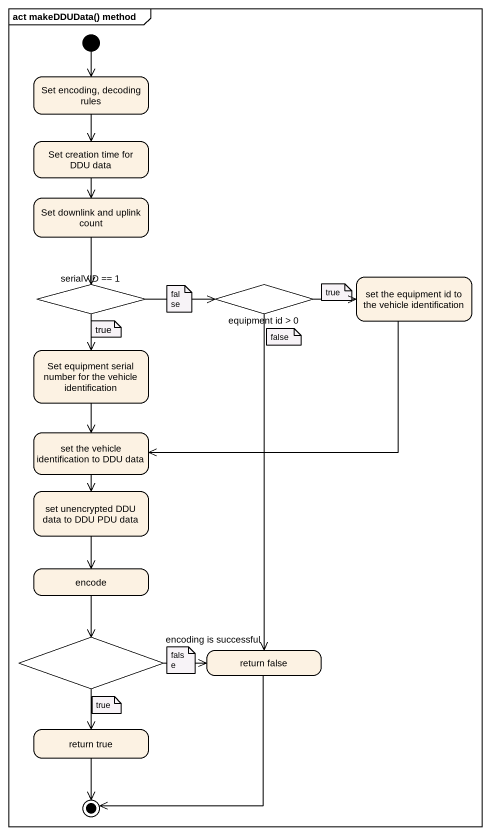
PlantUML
@startuml
mainframe act makeDDUData() method
hide empty description
state "Set encoding, decoding rules" as Set_encoding_decoding_rules
state "Set creation time for DDU data" as Set_creation_time_for_DDU
state "Set downlink and uplink count" as Set_downlink_and_uplink
state "set the equipment id to the vehicle identification" as set_the_equipment_id_to_the
state "serialVID == 1" as serialVID_1 <<choice>>
state "equipment id > 0" as equipment_id_0 <<choice>>
state "Set equipment serial number for the vehicle identification" as Set_equipment_serial_number
state "set the vehicle identification to DDU data" as set_the_vehicle
state "set unencrypted DDU data to DDU PDU data" as set_unencrypted_DDU_data_to
state encode
state "encoding is successful" as encoding_is_successful <<choice>>
state "return false" as return_false
state "return true" as return_true
[*] --> Set_encoding_decoding_rules
Set_encoding_decoding_rules --> Set_creation_time_for_DDU
Set_creation_time_for_DDU --> Set_downlink_and_uplink
Set_downlink_and_uplink --> serialVID_1
set_the_equipment_id_to_the -left-> set_the_vehicle
serialVID_1 -right-> equipment_id_0
serialVID_1 --> Set_equipment_serial_number
equipment_id_0 -right-> set_the_equipment_id_to_the
equipment_id_0 --> return_false
Set_equipment_serial_number --> set_the_vehicle
set_the_vehicle --> set_unencrypted_DDU_data_to
set_unencrypted_DDU_data_to --> encode
encode --> encoding_is_successful
encoding_is_successful -right-> return_false
encoding_is_successful --> return_true
return_false --> [*]
return_true --> [*]
note as N1
  false
end note
note as N2
  true
end note
note as N3
  true
end note
note as N4
  false
end note
note as N5
  false
end note
note as N6
  true
end note
@enduml
